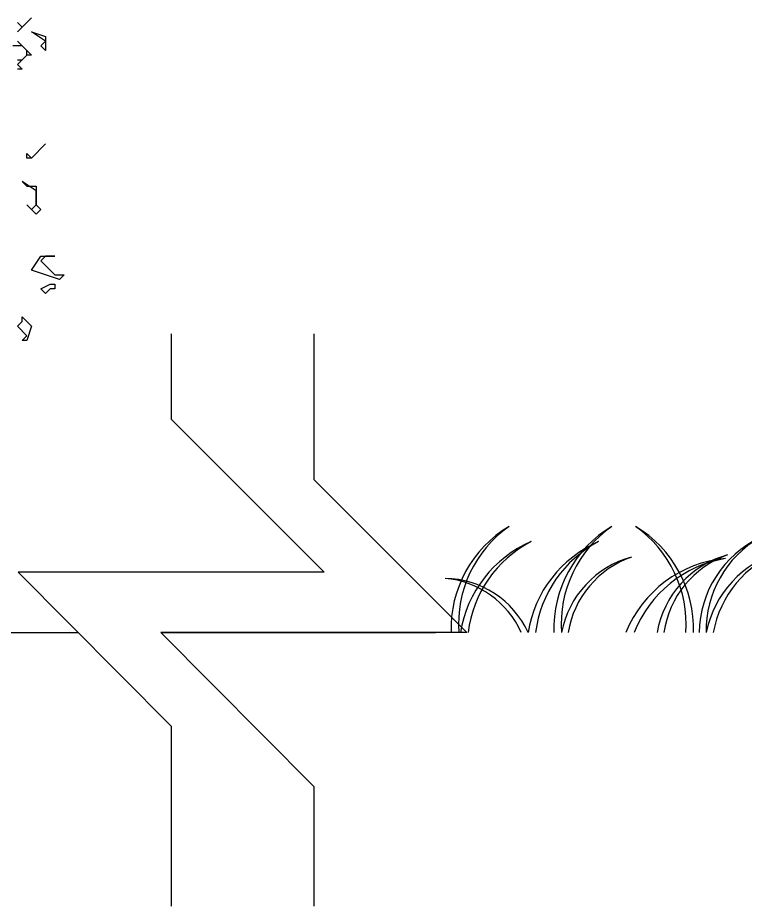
# Model space of a CAD drawing. Header units: millimetres. Extents: x 3633 to 4629, y 3430 to 3787.
# Drawn here: x 4596.58 to 4604.2, y 3460.42 to 3469.73 of the extents above; entities that cross this region are included whole.
import ezdxf

# ---------------------------------------------------------------- set-up
doc = ezdxf.new("R2010")
doc.units = ezdxf.units.MM

# ---------------------------------------------------------------- blocks, each defined once
blk = doc.blocks.new('grass')
at = {"color": 0}
for centre, radius, start, end in [((283.4, 7.6), 250.6, 120.9153, 181.7436), ((299.1, 17.8), 250.6, 125.1975, 184.082), ((498.8, 7.6), 250.6, 120.9153, 181.7436), ((514.5, 17.8), 250.6, 125.1975, 184.082), ((290.9, 7.6), 250.6, 358.2564, 59.0847), ((275.2, 17.8), 250.6, 355.918, 54.8025), ((953.9, 7.6), 250.6, 120.9153, 181.7436), ((969.6, 17.8), 250.6, 125.1975, 184.082), ((1174, 7.6), 250.6, 120.9153, 181.7436), ((1189.7, 17.8), 250.6, 125.1975, 184.082), ((300.2, -39.5), 250.6, 113.3716, 170.93), ((317.1, -31.4), 250.6, 117.6539, 172.7928), ((441.8, -39.5), 250.6, 113.3716, 170.93), ((458.7, -31.4), 250.6, 117.6539, 172.7928), ((778.4, -4.1), 225.6, 115.7068, 178.9593), ((793.3, 3.8), 225.6, 119.989, 180.9593), ((970.7, -39.5), 250.6, 113.3716, 170.93), ((987.6, -31.4), 250.6, 117.6539, 172.7928), ((1190.7, -39.5), 250.6, 113.3716, 170.93), ((1207.6, -31.4), 250.6, 117.6539, 172.7928), ((788.6, -45.9), 225.6, 106.7576, 168.2484), ((804.6, -40.5), 225.6, 111.0398, 169.6613), ((702.6, -45.9), 225.6, 11.7516, 73.2424), ((686.6, -40.5), 225.6, 10.3387, 68.9602), ((465.3, -38.9), 204.5, 105.3788, 169.0232), ((479.8, -34.3), 204.5, 109.661, 170.3333), ((631.6, -94.2), 250.6, 95.3506, 157.9162), ((650.1, -91.8), 250.6, 99.6328, 158.5173), ((666.7, -34.5), 204.5, 105.3788, 170.2977), ((681.3, -29.9), 204.5, 109.661, 171.6027), ((18.2, -79.9), 193.4, 24.414, 89.3231), ((3.8, -79.2), 193.4, 24.1831, 85.0409)]:
    blk.add_arc(centre, radius, start, end, dxfattribs=at)
blk = doc.blocks.new('Pine 3 Elev_133')
at = {"color": 0}
for p, q in [((2934.8, 2654.9), (2874.8, 2595.1)), ((2874.8, 2635), (2894.8, 2615)), ((2894.8, 2615), (2934.8, 2654.9)), ((2994.8, 2555.1), (2934.8, 2595.1)), ((2934.8, 2595.1), (2994.8, 2575.1)), ((2874.8, 2555.1), (2934.8, 2495.2)), ((2974.8, 2535.2), (2994.8, 2555.1)), ((2994.8, 2575.1), (2994.8, 2515.2)), ((2894.8, 2535.2), (2854.8, 2535.2)), ((2914.8, 2515.2), (2894.8, 2535.2)), ((2914.8, 2495.2), (2914.8, 2515.2)), ((2994.8, 2515.2), (2974.8, 2535.2)), ((2914.8, 2495.2), (2874.8, 2455.3)), ((2874.8, 2475.3), (2894.8, 2475.3)), ((2894.8, 2475.3), (2914.8, 2495.2)), ((2934.8, 2495.2), (2914.8, 2495.2)), ((2874.8, 2455.3), (2894.8, 2435.4)), ((2894.8, 2435.4), (2874.8, 2435.4)), ((2934.8, 2056.1), (2994.8, 2116)), ((2994.8, 2116), (2934.8, 2056.1)), ((2914.8, 2056.1), (2914.8, 2076)), ((2914.8, 2076), (2934.8, 2056.1)), ((2934.8, 2056.1), (2914.8, 2056.1)), ((2954.8, 1916.3), (2894.8, 1956.3)), ((2894.8, 1956.3), (2914.8, 1936.3)), ((2914.8, 1936.3), (2954.8, 1936.3)), ((2954.8, 1936.3), (2954.8, 1856.5)), ((2954.8, 1856.5), (2954.8, 1916.3)), ((2954.8, 1816.5), (2914.8, 1856.5)), ((2914.8, 1856.5), (2934.8, 1836.5)), ((2934.8, 1836.5), (2954.8, 1856.5)), ((2954.8, 1856.5), (2974.8, 1836.5)), ((2974.8, 1836.5), (2954.8, 1816.5)), ((2934.8, 1577), (2974.8, 1636.9)), ((2994.8, 1636.9), (2974.8, 1616.9)), ((2974.8, 1636.9), (3034.8, 1636.9)), ((3034.8, 1636.9), (2994.8, 1636.9)), ((2974.8, 1616.9), (3034.8, 1557)), ((3054.8, 1537.1), (2934.8, 1577)), ((3034.8, 1557), (3074.8, 1557)), ((3074.8, 1557), (3054.8, 1537.1)), ((2974.8, 1497.1), (3014.8, 1517.1)), ((2994.8, 1477.2), (2974.8, 1497.1)), ((3014.8, 1497.1), (2994.8, 1477.2)), ((3014.8, 1517.1), (3034.8, 1517.1)), ((3034.8, 1497.1), (3014.8, 1497.1)), ((3034.8, 1517.1), (3034.8, 1497.1)), ((2894.8, 1357.4), (2894.8, 1377.4)), ((2894.8, 1377.4), (2934.8, 1337.5)), ((2874.8, 1337.5), (2894.8, 1357.4)), ((2914.8, 1297.5), (2874.8, 1337.5)), ((2934.8, 1337.5), (2914.8, 1277.6)), ((2894.8, 1277.6), (2914.8, 1297.5)), ((2914.8, 1277.6), (2894.8, 1277.6))]:
    blk.add_line(p, q, dxfattribs=at)

msp = doc.modelspace()

# ---------------------------------------------------------------- linework, layer by layer
at = {"color": 0, "lineweight": -3, "ltscale": 0.5}
for points in [[(4598.1841, 3466.416), (4598.1841, 3465.5201), (4599.7882, 3463.916), (4596.5801, 3463.916), (4598.1841, 3462.302), (4598.1841, 3460.416)], [(4599.6795, 3466.416), (4599.6795, 3464.889), (4601.2836, 3463.2849), (4598.0755, 3463.2849), (4599.6795, 3461.6709), (4599.6795, 3460.416)]]:
    msp.add_lwpolyline(points, dxfattribs=at)
at = {"color": 0}
for points in [[(4595.9531, 3463.2849), (4597.2073, 3463.2849)], [(4598.0755, 3463.2849), (4600.9531, 3463.2849)]]:
    msp.add_lwpolyline(points, dxfattribs=at)

# ---------------------------------------------------------------- block references
for name, p, xscale, yscale, zscale in [('Pine 3 Elev_133', (4589.5149, 3463.2114), 0.002454764377558604, 0.002454764377558604, 0.002454764377558604), ('grass', (4600.9531, 3463.2849), 0.005, 0.005, 0.005)]:
    msp.add_blockref(name, p, dxfattribs=dict(at, xscale=xscale, yscale=yscale, zscale=zscale))

doc.saveas('drawing.dxf')
